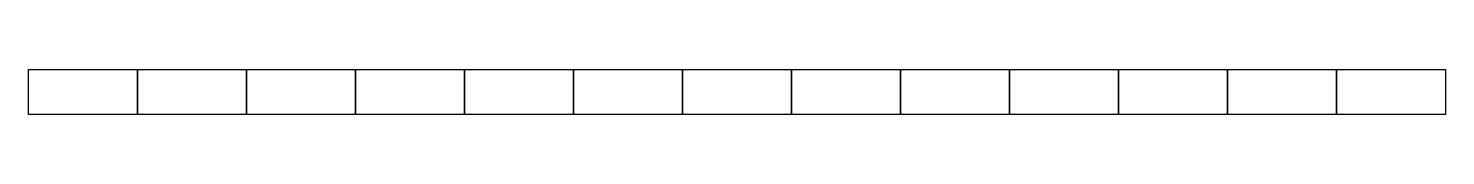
# Model space of a CAD drawing. Header units: millimetres. Extents: x -1 to 12300, y -1929 to 2470.
# Drawn here: x 11020 to 12300, y -856 to -815 of the extents above; entities that cross this region are included whole.
import ezdxf

# ---------------------------------------------------------------- set-up
doc = ezdxf.new("R2010")
doc.units = ezdxf.units.MM
doc.layers.add('01C', color=250, linetype='Continuous')

msp = doc.modelspace()

# ---------------------------------------------------------------- linework, layer by layer
at = {"layer": '01C'}
for points in [[(11019.524, -815.154), (11118.057, -815.154), (11118.057, -855.657), (11019.524, -855.657)], [(11118.057, -815.154), (11216.59, -815.154), (11216.59, -855.657), (11118.057, -855.657)], [(11216.59, -815.154), (11315.122, -815.154), (11315.122, -855.657), (11216.59, -855.657)], [(11315.122, -815.154), (11413.655, -815.154), (11413.655, -855.657), (11315.122, -855.657)], [(11413.655, -815.154), (11512.188, -815.154), (11512.188, -855.657), (11413.655, -855.657)], [(11512.188, -815.154), (11610.72, -815.154), (11610.72, -855.657), (11512.188, -855.657)], [(11610.72, -815.154), (11709.253, -815.154), (11709.253, -855.657), (11610.72, -855.657)], [(11709.253, -815.154), (11807.786, -815.154), (11807.786, -855.657), (11709.253, -855.657)], [(11807.786, -815.154), (11906.318, -815.154), (11906.318, -855.657), (11807.786, -855.657)], [(11906.318, -815.154), (12004.851, -815.154), (12004.851, -855.657), (11906.318, -855.657)], [(12004.851, -815.154), (12103.384, -815.154), (12103.384, -855.657), (12004.851, -855.657)], [(12103.384, -815.154), (12201.916, -815.154), (12201.916, -855.657), (12103.384, -855.657)], [(12201.916, -815.154), (12300.449, -815.154), (12300.449, -855.657), (12201.916, -855.657)]]:
    msp.add_lwpolyline(points, close=True, dxfattribs=at)

doc.saveas('drawing.dxf')
